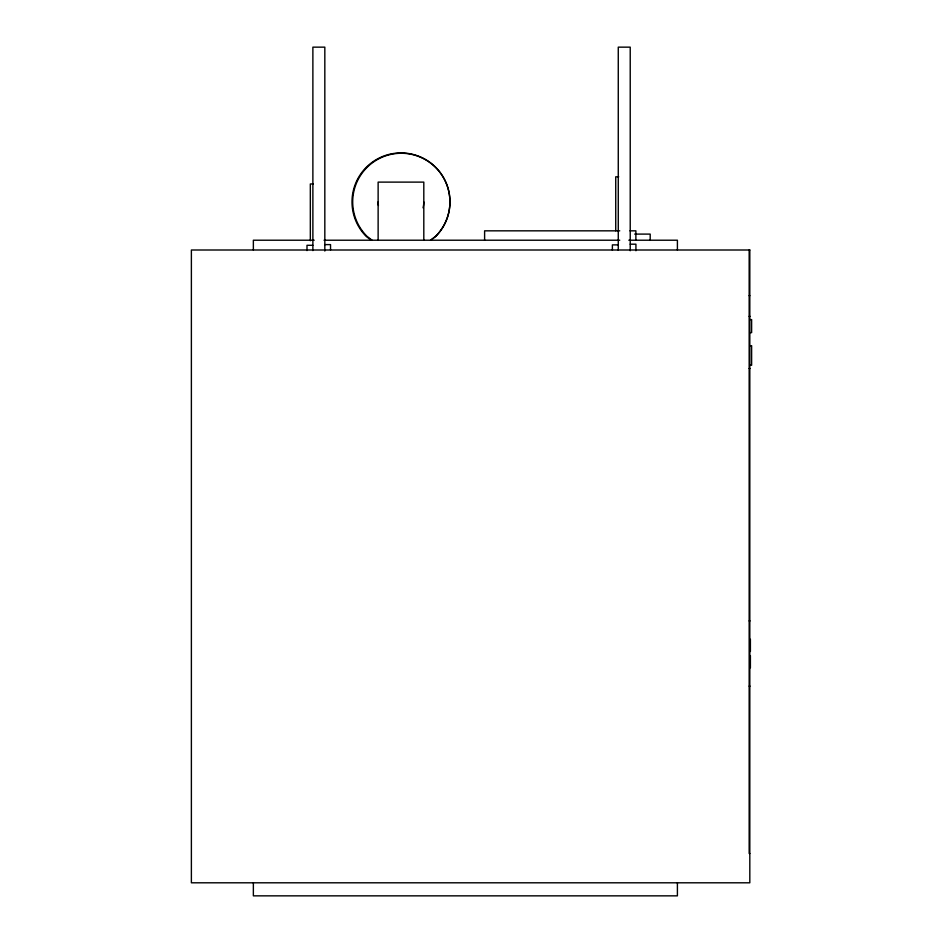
<?xml version="1.0" encoding="UTF-8"?>
<svg xmlns="http://www.w3.org/2000/svg" width="943" height="943" viewBox="0 0 943 943"><rect width="100%" height="100%" fill="white"/><g stroke="black" fill="none" stroke-linecap="round" stroke-linejoin="round"><path stroke-width="1.41" d="M430.562 240.217L435.701 236.269A48.623 48.623 0 0 0 435.701 167.5A48.623 48.623 0 0 0 366.933 167.5A48.623 48.623 0 0 0 366.933 236.269L372.072 240.217M430.786 240.217L435.595 236.516A48.977 48.977 0 0 0 435.595 167.265A48.977 48.977 0 0 0 366.344 167.265A48.977 48.977 0 0 0 366.344 236.516L371.165 240.217M618.714 176.812L615.732 176.812L615.732 230.811M313.324 183.968L310.33 183.968L310.33 240.748M619.728 230.835L484.608 230.835L484.608 240.217M630.007 230.835L635.877 230.835L635.877 240.217M634.698 234.1L650.198 234.1L650.198 240.217M314.196 240.217L253.361 240.217L253.361 250.001M324.038 240.217L619.728 240.217M628.816 240.217L677.404 240.217L677.404 250.001M630.219 244.19L635.924 244.19L635.924 250.755M324.828 244.602L330.533 244.602L330.533 249.942M618.266 244.885L612.384 244.885L612.384 250.19M312.876 245.298L306.994 245.298L306.994 250.59M749.166 295.666L749.815 295.666M749.166 316.329L749.98 316.329M749.98 319.594L751.618 319.594L751.618 332.643L749.98 332.643M749.98 345.692L751.618 345.692L751.618 365.259L749.98 365.259M749.166 368.524L749.98 368.524M749.166 620.907L749.98 620.907M749.166 686.15L749.98 686.15M749.815 853.45L749.166 853.45L749.166 250.001M750.392 639.26L750.392 651.495M750.392 655.574L750.392 667.797M677.404 882.801L677.404 895.85L253.361 895.85L253.361 882.801M630.219 250.755L630.219 47.15L618.266 47.15L618.266 250.19M423.808 240.217L423.808 182.117L378.131 182.117L378.131 240.217M324.828 251.038L324.828 47.15L312.876 47.15L312.876 250.59M423.808 201.885A22.832 22.832 0 0 1 423.03 207.802M378.414 205.468A22.832 22.832 0 0 1 378.131 201.885M749.815 250.001L191.382 250.001L191.382 882.801L749.815 882.801L749.815 250.001"/></g></svg>
